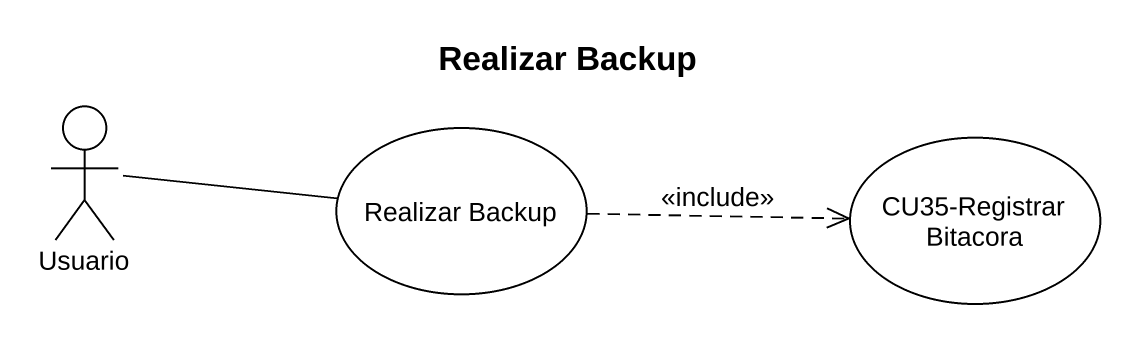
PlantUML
@startuml
title Realizar Backup
actor Usuario
usecase "Realizar Backup" as Realizar_Backup
usecase "CU35-Registrar Bitacora" as CU35_Registrar_Bitacora
Usuario -right- Realizar_Backup
Realizar_Backup .right.> CU35_Registrar_Bitacora : <<include>>
@enduml
